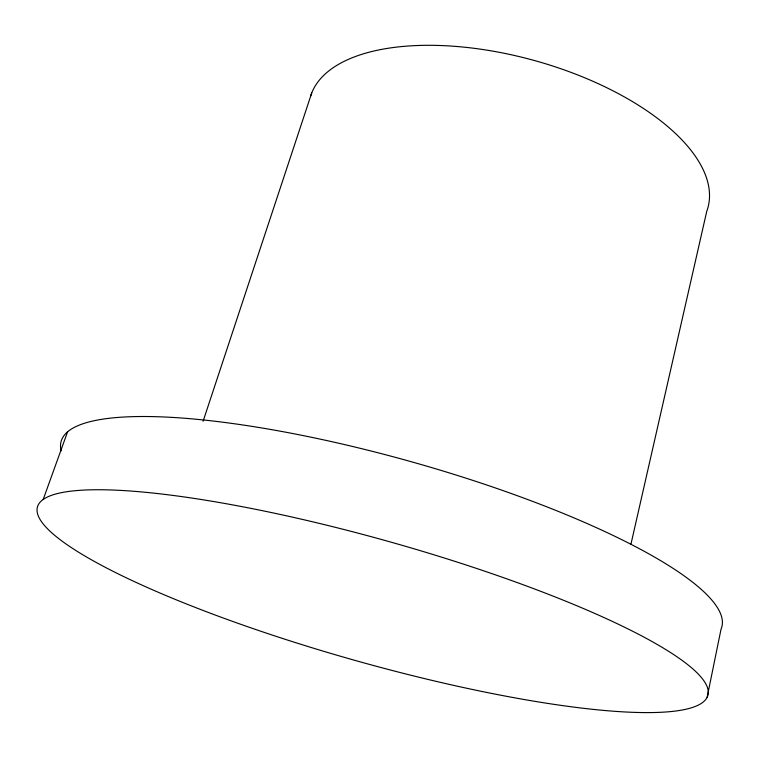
<?xml version="1.0" encoding="UTF-8"?>
<svg xmlns="http://www.w3.org/2000/svg" width="759" height="759" viewBox="0 0 759 759"><rect width="100%" height="100%" fill="white"/><g stroke="black" fill="none" stroke-linecap="round" stroke-linejoin="round"><path stroke-width="1.14" d="M707.141 697.265A348.21 61.792 15.7 0 0 229.199 504.261A348.21 61.792 15.7 0 0 181.562 601.982A348.21 61.792 15.7 0 0 707.141 697.265L721.05 629.126A343.125 75.141 15.7 0 0 396.407 457.63A343.125 75.141 15.7 0 0 61.118 450.865M630.985 544.032L706.771 211.249A206.353 95.52 15.5 0 0 539.867 62.067A206.353 95.52 15.5 0 0 310.602 96.108M203.089 421.254L311.75 92.883M43.206 499.431L67.589 431.824"/></g></svg>
